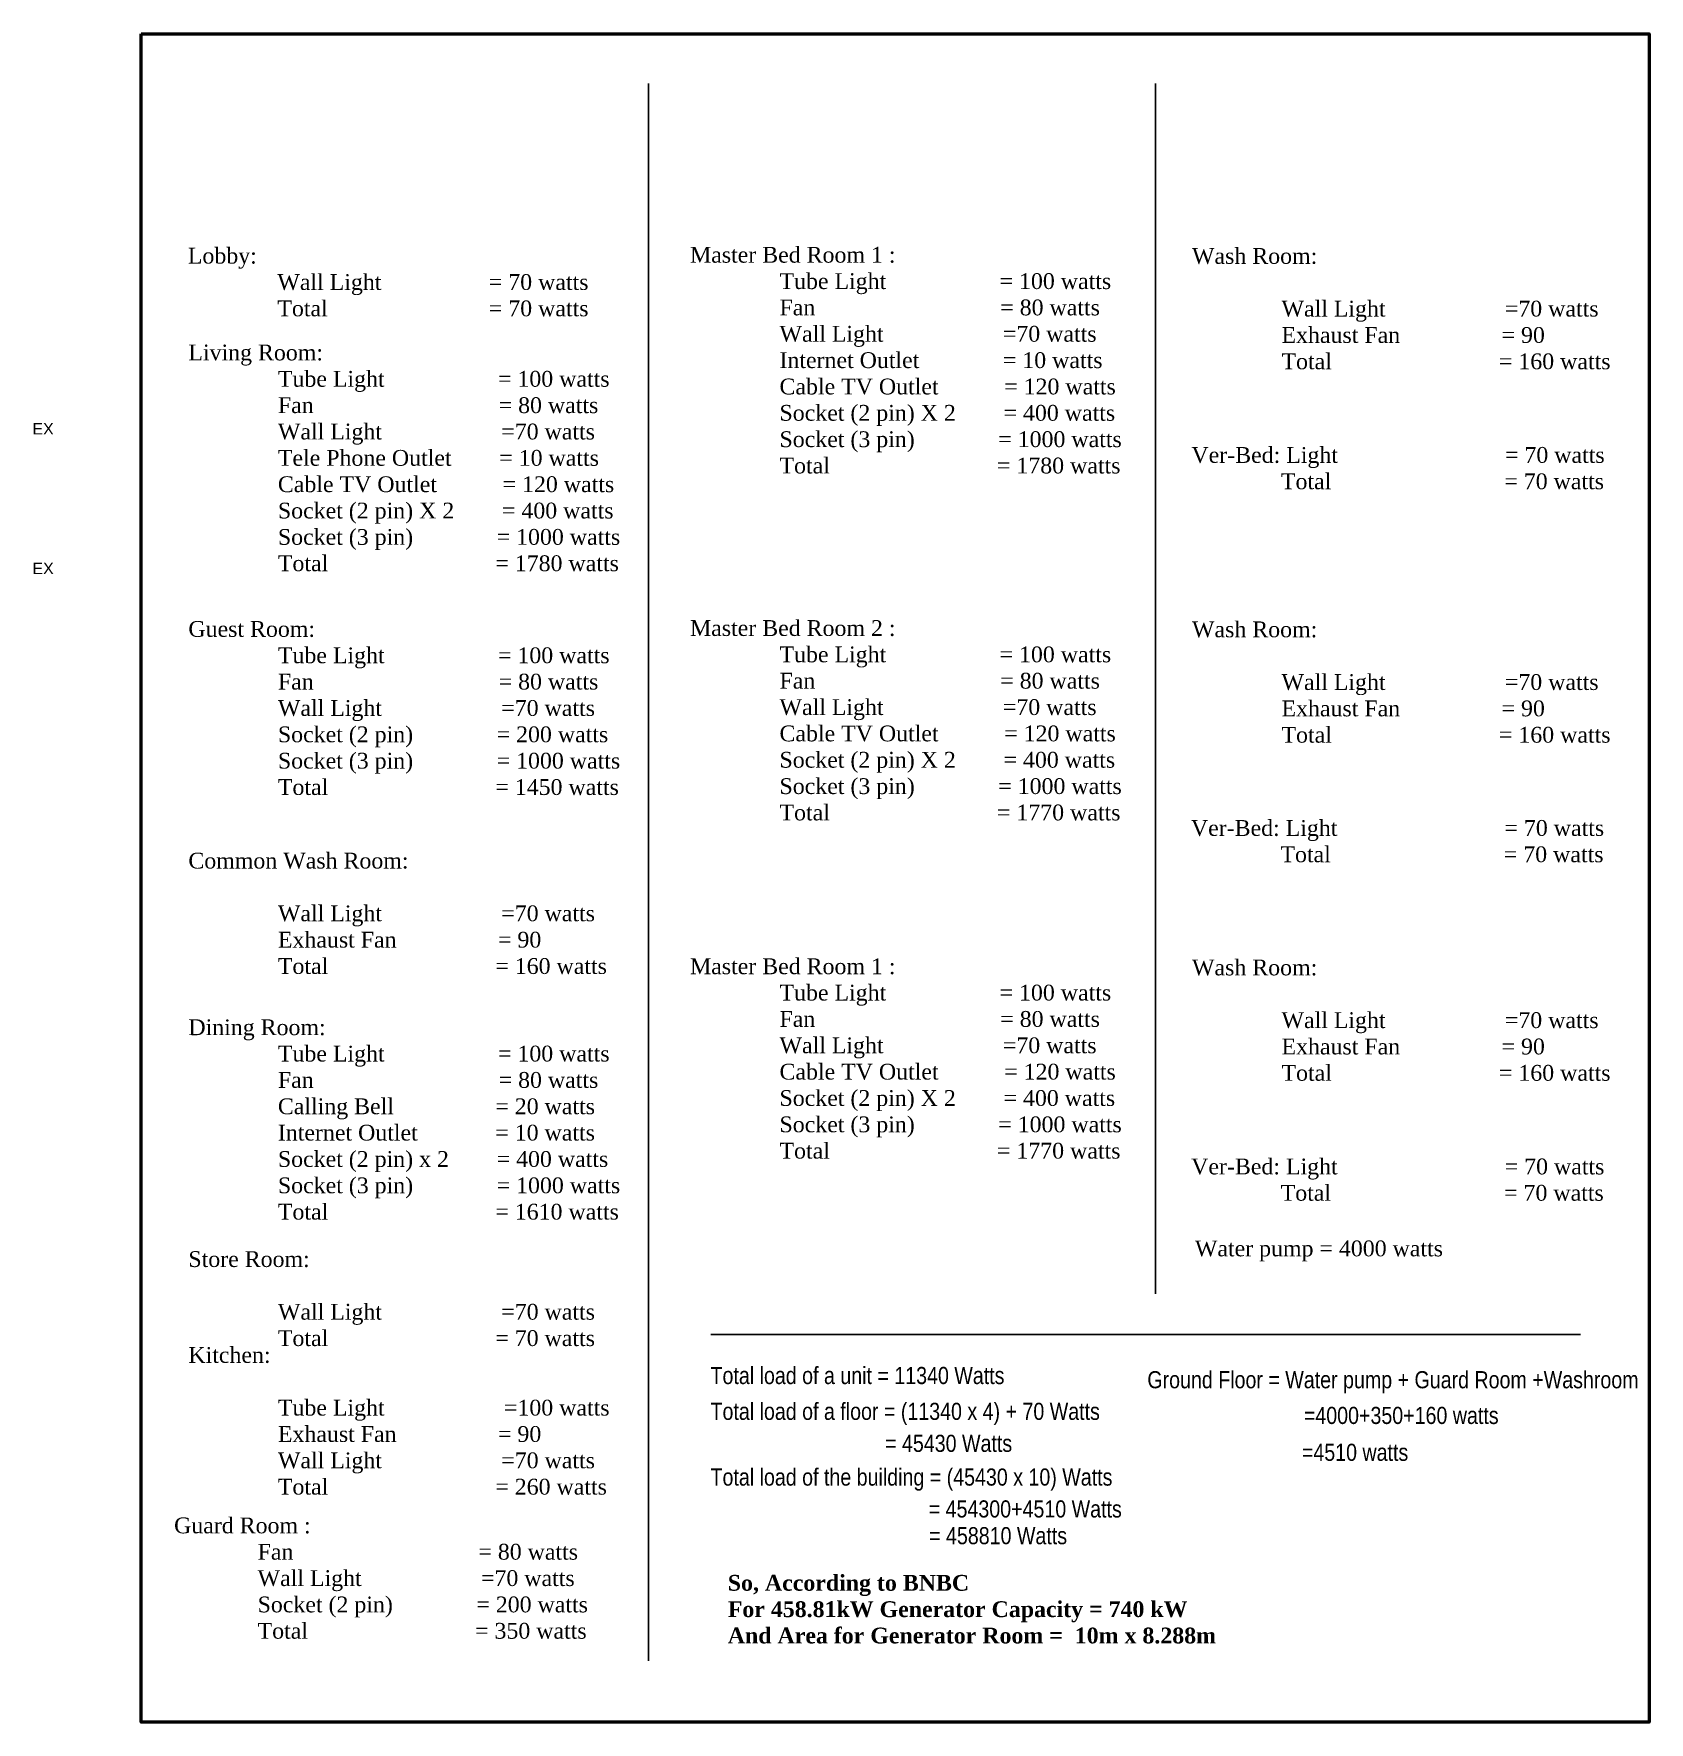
# Model space of a CAD drawing. Header units: inches. Extents: x 636 to 3606, y -629 to 653.
# Drawn here: x 2379 to 3606, y -629 to 653 of the extents above; entities that cross this region are included whole.
import ezdxf

# ---------------------------------------------------------------- set-up
doc = ezdxf.new("R2010")
doc.units = ezdxf.units.IN
doc.header["$MEASUREMENT"] = 0
doc.layers.add('E text', color=7, linetype='Continuous', lineweight=5)
doc.styles.add('Anot', font='ARIALN.TTF')
doc.styles.get("Standard").update_dxf_attribs({"font": 'txt.shx', "height": 2, "bigfont": '@extfont2.shx'})

msp = doc.modelspace()

# ---------------------------------------------------------------- linework, layer by layer
for p, q in [((2845.7, 615.6), (2845.7, -582)), ((3230.7, 615.6), (3230.7, -303.3)), ((2893.1, -334.1), (3553.4, -334.1))]:
    msp.add_line(p, q)
at = {"color": 30, "lineweight": 53, "true_color": 0xf26722}
msp.add_lwpolyline([(2460.5, 653.4), (3605.6, 653.4), (3605.6, -628.5), (2460.5, -628.5)], close=True, dxfattribs=at)

# ---------------------------------------------------------------- texts
at = {"char_height": 12, "attachment_point": 1}
for s, insert in [('{\\fTimes New Roman|b0|i0|c0|p18;Lobby:    \\P               Wall Light                  = 70 watts\\P               Total                           = 70 watts}', (2495.9, 490.9)), ('{\\fTimes New Roman|b0|i0|c0|p18;Master Bed Room 1 :\\P               Tube Light                   = 100 watts\\P               Fan                               = 80 watts\\P               Wall Light                    =70 watts\\P               Internet Outlet              = 10 watts\\P               Cable TV Outlet           = 120 watts\\P               Socket (2 pin) X 2        = 400 watts\\P               Socket (3 pin)              = 1000 watts  \\P               Total                            = 1780 watts}', (2877.2, 491.6)), ('{\\fTimes New Roman|b0|i0|c0|p18;Wash Room:\\P               \\P               Wall Light                    =70 watts\\P               Exhaust Fan                 = 90  \\P               Total                            = 160 watts}', (3258.4, 490.7)), ('{\\fTimes New Roman|b0|i0|c0|p18;Living Room:\\P               Tube Light                   = 100 watts\\P               Fan                               = 80 watts\\P               Wall Light                    =70 watts\\P               Tele Phone Outlet        = 10 watts\\P               Cable TV Outlet           = 120 watts\\P               Socket (2 pin) X 2        = 400 watts\\P               Socket (3 pin)              = 1000 watts  \\P               Total                            = 1780 watts}', (2496.3, 417.4)), ('{\\fTimes New Roman|b0|i0|c0|p18;Ver-Bed: Light                            = 70 watts  \\P               Total                             = 70 watts}', (3258, 339.6)), ('{\\fTimes New Roman|b0|i0|c0|p18;Guest Room:\\P               Tube Light                   = 100 watts\\P               Fan                               = 80 watts\\P               Wall Light                    =70 watts\\P               Socket (2 pin)              = 200 watts\\P               Socket (3 pin)              = 1000 watts  \\P               Total                            = 1450 watts}', (2496.3, 207.5)), ('{\\fTimes New Roman|b0|i0|c0|p18;Master Bed Room 2 :\\P               Tube Light                   = 100 watts\\P               Fan                               = 80 watts\\P               Wall Light                    =70 watts\\P               Cable TV Outlet           = 120 watts\\P               Socket (2 pin) X 2        = 400 watts\\P               Socket (3 pin)              = 1000 watts  \\P               Total                            = 1770 watts}', (2877.2, 208.2)), ('{\\fTimes New Roman|b0|i0|c0|p18;Wash Room:\\P               \\P               Wall Light                    =70 watts\\P               Exhaust Fan                 = 90  \\P               Total                            = 160 watts}', (3258.4, 207.2)), ('{\\fTimes New Roman|b0|i0|c0|p18;Ver-Bed: Light                            = 70 watts  \\P               Total                             = 70 watts}', (3257.6, 56.4)), ('{\\fTimes New Roman|b0|i0|c0|p18;Common Wash Room:\\P               \\P               Wall Light                    =70 watts\\P               Exhaust Fan                 = 90  \\P               Total                            = 160 watts}', (2496.3, 31.6)), ('{\\fTimes New Roman|b0|i0|c0|p18;Master Bed Room 1 :\\P               Tube Light                   = 100 watts\\P               Fan                               = 80 watts\\P               Wall Light                    =70 watts\\P               Cable TV Outlet           = 120 watts\\P               Socket (2 pin) X 2        = 400 watts\\P               Socket (3 pin)              = 1000 watts  \\P               Total                            = 1770 watts}', (2877.2, -48.6)), ('{\\fTimes New Roman|b0|i0|c0|p18;Wash Room:\\P               \\P               Wall Light                    =70 watts\\P               Exhaust Fan                 = 90  \\P               Total                            = 160 watts}', (3258.4, -49.5)), ('{\\fTimes New Roman|b0|i0|c0|p18;Dining Room:\\P               Tube Light                   = 100 watts\\P               Fan                               = 80 watts\\P               Calling Bell                 = 20 watts \\P               Internet Outlet             = 10 watts\\P               Socket (2 pin) x 2        = 400 watts\\P               Socket (3 pin)              = 1000 watts  \\P               Total                            = 1610 watts}', (2496.3, -94.9)), ('{\\fTimes New Roman|b0|i0|c0|p18;Ver-Bed: Light                            = 70 watts  \\P               Total                             = 70 watts}', (3257.8, -200.6)), ('{\\fTimes New Roman|b0|i0|c0|p18;Water pump = 4000 watts}', (3260.6, -262.8)), ('{\\fTimes New Roman|b0|i0|c0|p18;Store Room:\\P               \\P               Wall Light                    =70 watts\\P               Total                            = 70 watts}', (2496.3, -270.9)), ('{\\fTimes New Roman|b0|i0|c0|p18;Kitchen:\\P               \\P               Tube Light                    =100 watts\\P               Exhaust Fan                 = 90\\P               Wall Light                    =70 watts\\P               Total                            = 260 watts}', (2496.3, -343.7)), ('{\\fTimes New Roman|b0|i0|c0|p18;\\P Guard Room :\\P               Fan                               = 80 watts\\P               Wall Light                    =70 watts\\P               Socket (2 pin)              = 200 watts\\P               Total                            = 350 watts}', (2480.9, -453.1)), ('{\\fTimes New Roman|b1|i0|c0|p18;^JSo, According to BNBC^JFor 458.81kW Generator Capacity = 740 kW\\PAnd Area for Generator Room =  10m x 8.288m }', (2905.9, -496.7))]:
    msp.add_mtext(s, dxfattribs=dict(at, insert=insert))
at = {"layer": 'E text', "color": 242, "true_color": 0xcd2027, "style": 'Anot'}
for s, p in [('Total load of a unit = 11340 Watts', (2892.8, -371.8)), ('Ground Floor = Water pump + Guard Room +Washroom', (3224.5, -375)), ('Total load of a floor = (11340 x 4) + 70 Watts', (2892.8, -399)), ('                     =4000+350+160 watts', (3256.4, -402.1)), ('                                = 45430 Watts', (2892.8, -423.3)), ('                     =4510 watts', (3254.9, -430.1)), ('Total load of the building = (45430 x 10) Watts', (2892.8, -448.9)), ('                                        = 454300+4510 Watts', (2892.8, -473.1)), ('  = 458810 Watts', (3050.5, -493.4))]:
    msp.add_text(s, height=13.005, dxfattribs=at).set_placement(p)
at = {"layer": 'E text', "char_height": 8.656, "width": 3.333, "attachment_point": 1, "style": 'Anot'}
for insert in [(2377.9, 357.8), (2377.9, 251.8)]:
    msp.add_mtext('{\\fArial|b0|i0|c0|p34;EX}', dxfattribs=dict(at, insert=insert))

doc.saveas('drawing.dxf')
